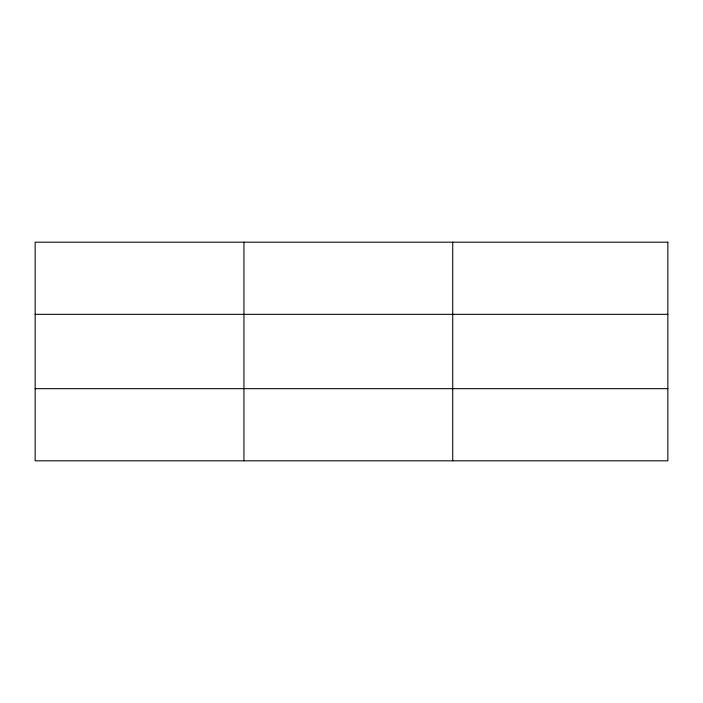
<?xml version="1.0" encoding="UTF-8"?>
<svg xmlns="http://www.w3.org/2000/svg" width="703" height="703" viewBox="0 0 703 703"><rect width="100%" height="100%" fill="white"/><g stroke="black" fill="none" stroke-linecap="round" stroke-linejoin="round"><path stroke-width="1.05" d="M243.941 242.184L243.941 460.817M452.732 242.184L452.732 460.817M35.15 314.329L667.85 314.329M35.15 388.671L667.85 388.671M667.85 242.184L667.85 460.817L35.15 460.817L35.15 242.184L667.85 242.184"/></g></svg>
